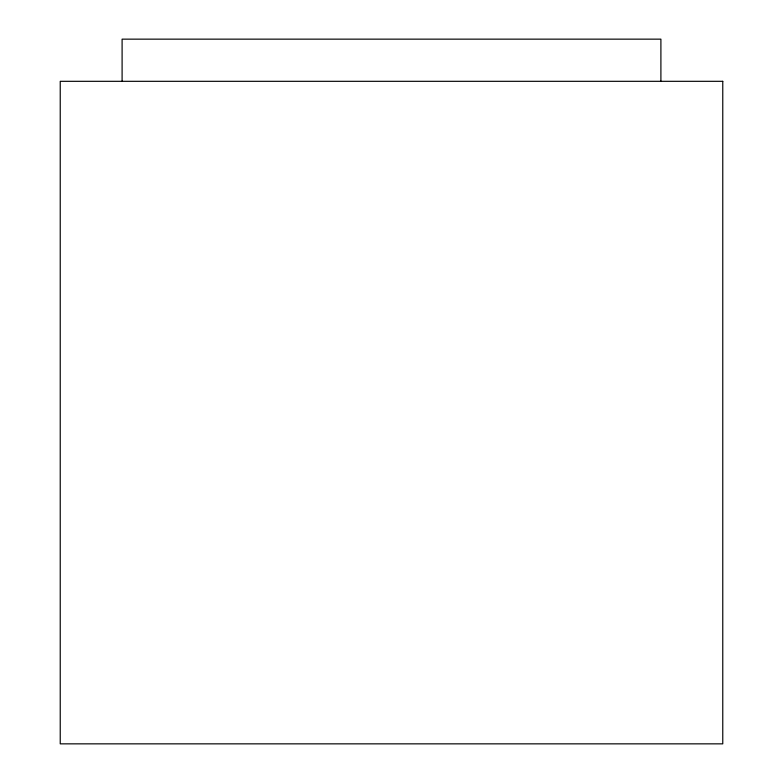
<?xml version="1.0" encoding="UTF-8"?>
<svg xmlns="http://www.w3.org/2000/svg" width="783" height="783" viewBox="0 0 783 783"><rect width="100%" height="100%" fill="white"/><g stroke="black" fill="none" stroke-linecap="round" stroke-linejoin="round"><path stroke-width="1.17" d="M660.901 81.315L660.901 39.15L122.099 39.15L122.099 81.315M722.768 81.315L60.232 81.315L60.232 743.85L722.768 743.85L722.768 81.315"/></g></svg>
